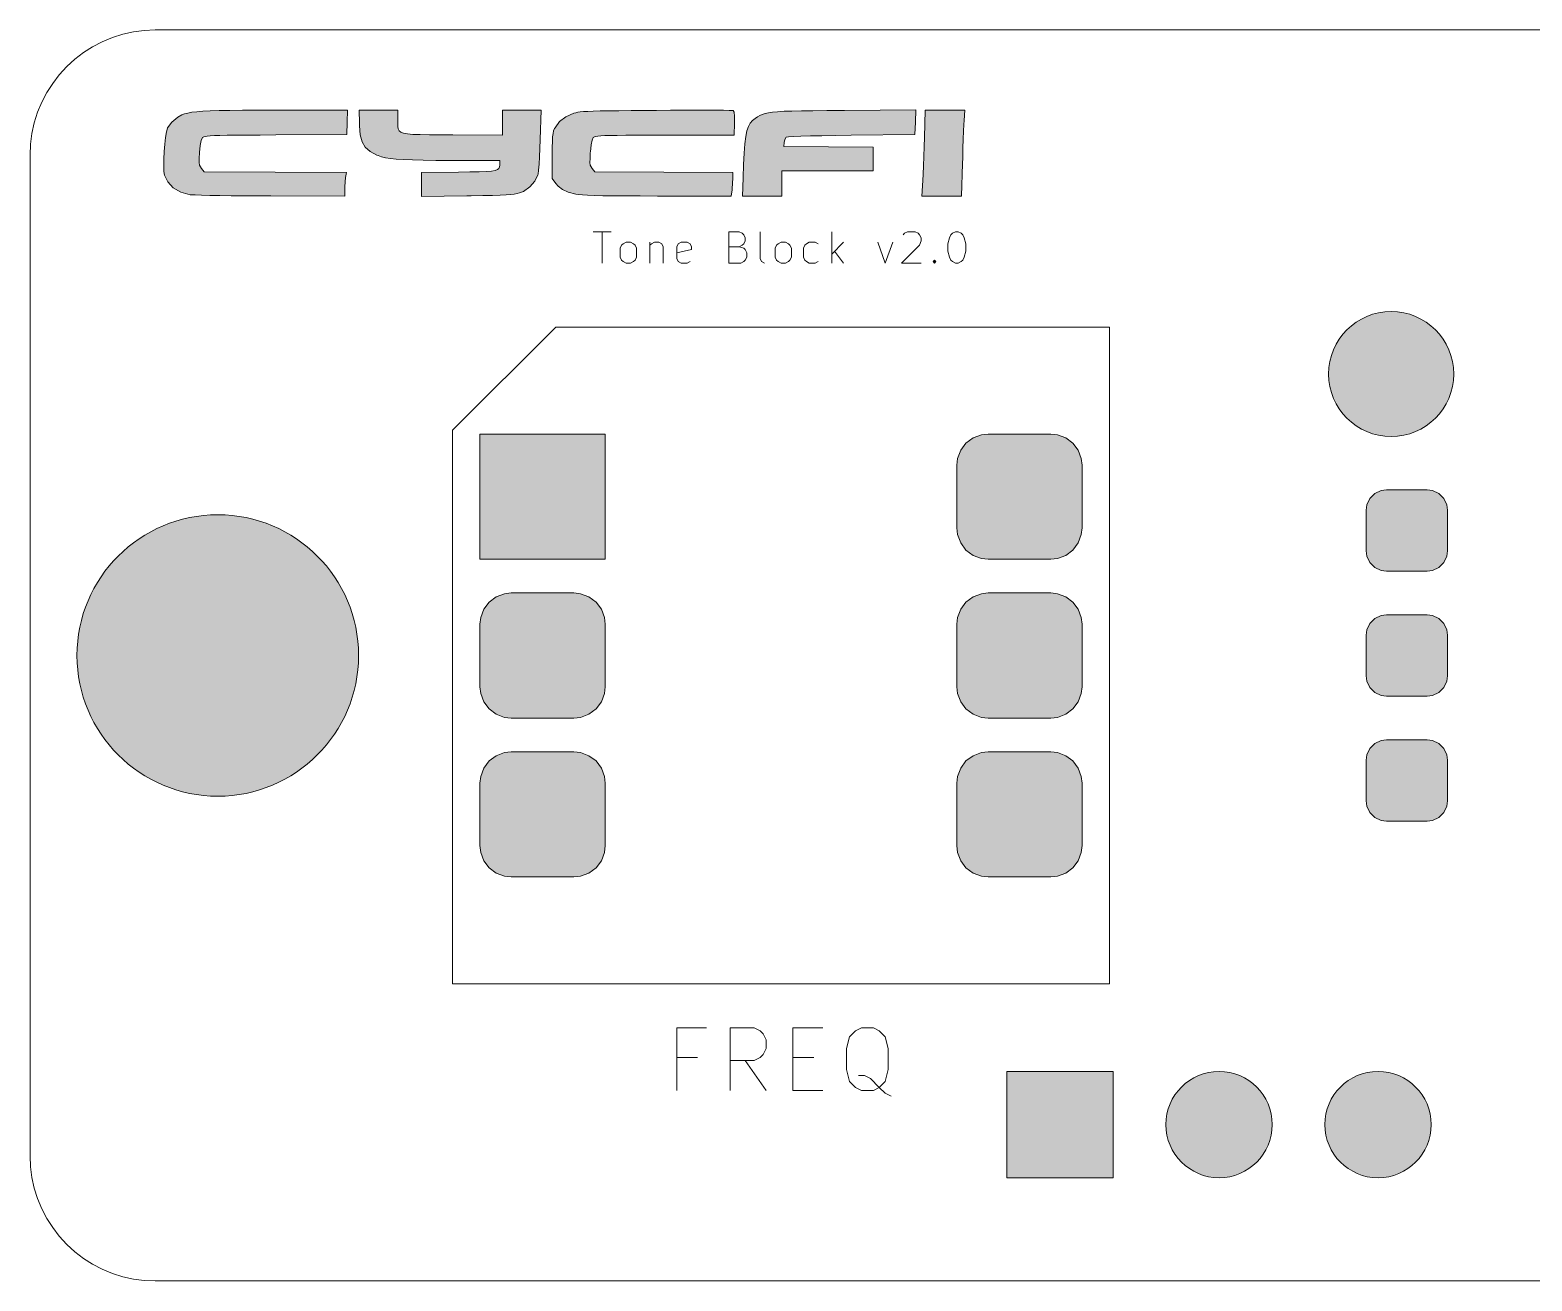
# Model space of a CAD drawing. Header units: millimetres. Extents: x 20 to 317, y -230 to -20.
# Drawn here: x 201 to 225, y -141.25 to -121.25 of the extents above; entities that cross this region are included whole.
import ezdxf

# ---------------------------------------------------------------- set-up
doc = ezdxf.new("R2010")
doc.units = ezdxf.units.MM
doc.header["$MEASUREMENT"] = 0
doc.layers.add('Layer 1', color=7, linetype='Continuous', lineweight=0)

# ---------------------------------------------------------------- blocks, each defined once
blk = doc.blocks.new('Block_1')
at = {"layer": 'Layer 1', "color": 18, "lineweight": 5, "true_color": 0x000000}
for p, q in [((203, -121.248), (247, -121.248)), ((201, -123.248), (201, -139.248)), ((247, -141.248), (203, -141.248))]:
    blk.add_line(p, q, dxfattribs=at)
for points in [[(203, -121.248), (202.826, -121.256), (202.653, -121.279), (202.482, -121.316), (202.316, -121.369), (202.155, -121.436), (202, -121.516), (201.853, -121.61), (201.714, -121.716), (201.586, -121.834), (201.468, -121.963), (201.362, -122.101), (201.268, -122.248), (201.187, -122.403), (201.121, -122.564), (201.068, -122.731), (201.03, -122.901), (201.007, -123.074), (201, -123.248)], [(201, -139.248), (201.007, -139.423), (201.03, -139.596), (201.068, -139.766), (201.121, -139.932), (201.187, -140.094), (201.268, -140.248), (201.362, -140.395), (201.468, -140.534), (201.586, -140.663), (201.714, -140.781), (201.853, -140.887), (202, -140.98), (202.155, -141.061), (202.316, -141.128), (202.482, -141.18), (202.653, -141.218), (202.826, -141.241), (203, -141.248)]]:
    blk.add_lwpolyline(points, dxfattribs=at)
blk = doc.blocks.new('Block_0')
at = {"layer": 'Layer 1'}
blk.add_blockref('Block_1', (0, 0), dxfattribs=at)
blk = doc.blocks.new('Block_3')
at = {"layer": 'Layer 1', "true_color": 0x000000, "transparency": 33554687}
h = blk.add_hatch(color=18, dxfattribs=at)
h.dxf.hatch_style = 2
edge = h.paths.add_edge_path()
edge.add_spline(control_points=[(221.75, -126.748), (221.75, -126.197), (222.198, -125.748), (222.75, -125.748), (223.302, -125.748), (223.75, -126.197), (223.75, -126.748), (223.75, -127.3), (223.302, -127.748), (222.75, -127.748), (222.198, -127.748), (221.75, -127.3), (221.75, -126.748)], knot_values=[0, 0, 0, 0, 1, 1, 1, 2, 2, 2, 3, 3, 3, 4, 4, 4, 4], degree=3, periodic=0)
h = blk.add_hatch(color=18, dxfattribs=at)
h.dxf.hatch_style = 2
h.paths.add_polyline_path([(208.19, -129.708), (208.19, -127.708), (210.19, -127.708), (210.19, -129.708)])
h = blk.add_hatch(color=18, dxfattribs=at)
h.dxf.hatch_style = 2
h.paths.add_polyline_path([(215.81, -128.208), (215.822, -128.101), (215.871, -127.968), (215.956, -127.855), (216.07, -127.77), (216.203, -127.72), (216.31, -127.708), (217.31, -127.708), (217.417, -127.72), (217.55, -127.77), (217.664, -127.855), (217.749, -127.968), (217.798, -128.101), (217.81, -128.208), (217.81, -129.208), (217.798, -129.316), (217.749, -129.449), (217.664, -129.562), (217.55, -129.647), (217.417, -129.697), (217.31, -129.708), (216.31, -129.708), (216.203, -129.697), (216.07, -129.647), (215.956, -129.562), (215.871, -129.449), (215.822, -129.316), (215.81, -129.208)])
h = blk.add_hatch(color=18, dxfattribs=at)
h.dxf.hatch_style = 2
h.paths.add_polyline_path([(222.35, -128.923), (222.361, -128.839), (222.409, -128.737), (222.489, -128.657), (222.591, -128.609), (222.675, -128.598), (223.325, -128.598), (223.409, -128.609), (223.511, -128.657), (223.591, -128.737), (223.639, -128.839), (223.65, -128.923), (223.65, -129.573), (223.639, -129.658), (223.591, -129.76), (223.511, -129.84), (223.409, -129.887), (223.325, -129.898), (222.675, -129.898), (222.591, -129.887), (222.489, -129.84), (222.409, -129.76), (222.361, -129.658), (222.35, -129.573)])
h = blk.add_hatch(color=18, dxfattribs=at)
h.dxf.hatch_style = 2
edge = h.paths.add_edge_path()
edge.add_spline(control_points=[(201.75, -131.248), (201.75, -130.007), (202.759, -128.998), (204, -128.998), (205.241, -128.998), (206.25, -130.007), (206.25, -131.248), (206.25, -132.49), (205.241, -133.498), (204, -133.498), (202.759, -133.498), (201.75, -132.49), (201.75, -131.248)], knot_values=[0, 0, 0, 0, 1, 1, 1, 2, 2, 2, 3, 3, 3, 4, 4, 4, 4], degree=3, periodic=0)
h = blk.add_hatch(color=18, dxfattribs=at)
h.dxf.hatch_style = 2
h.paths.add_polyline_path([(208.19, -130.748), (208.202, -130.641), (208.251, -130.508), (208.336, -130.395), (208.45, -130.31), (208.583, -130.26), (208.69, -130.248), (209.69, -130.248), (209.797, -130.26), (209.93, -130.31), (210.044, -130.395), (210.129, -130.508), (210.178, -130.641), (210.19, -130.748), (210.19, -131.748), (210.178, -131.856), (210.129, -131.989), (210.044, -132.102), (209.93, -132.187), (209.797, -132.237), (209.69, -132.248), (208.69, -132.248), (208.583, -132.237), (208.45, -132.187), (208.336, -132.102), (208.251, -131.989), (208.202, -131.856), (208.19, -131.748)])
h = blk.add_hatch(color=18, dxfattribs=at)
h.dxf.hatch_style = 2
h.paths.add_polyline_path([(215.81, -130.748), (215.822, -130.641), (215.871, -130.508), (215.956, -130.395), (216.07, -130.31), (216.203, -130.26), (216.31, -130.248), (217.31, -130.248), (217.417, -130.26), (217.55, -130.31), (217.664, -130.395), (217.749, -130.508), (217.798, -130.641), (217.81, -130.748), (217.81, -131.748), (217.798, -131.856), (217.749, -131.989), (217.664, -132.102), (217.55, -132.187), (217.417, -132.237), (217.31, -132.248), (216.31, -132.248), (216.203, -132.237), (216.07, -132.187), (215.956, -132.102), (215.871, -131.989), (215.822, -131.856), (215.81, -131.748)])
h = blk.add_hatch(color=18, dxfattribs=at)
h.dxf.hatch_style = 2
h.paths.add_polyline_path([(222.35, -130.923), (222.361, -130.839), (222.409, -130.737), (222.489, -130.657), (222.591, -130.609), (222.675, -130.598), (223.325, -130.598), (223.409, -130.609), (223.511, -130.657), (223.591, -130.737), (223.639, -130.839), (223.65, -130.923), (223.65, -131.573), (223.639, -131.658), (223.591, -131.76), (223.511, -131.84), (223.409, -131.887), (223.325, -131.898), (222.675, -131.898), (222.591, -131.887), (222.489, -131.84), (222.409, -131.76), (222.361, -131.658), (222.35, -131.573)])
h = blk.add_hatch(color=18, dxfattribs=at)
h.dxf.hatch_style = 2
h.paths.add_polyline_path([(222.35, -132.923), (222.361, -132.839), (222.409, -132.737), (222.489, -132.657), (222.591, -132.609), (222.675, -132.598), (223.325, -132.598), (223.409, -132.609), (223.511, -132.657), (223.591, -132.737), (223.639, -132.839), (223.65, -132.923), (223.65, -133.573), (223.639, -133.658), (223.591, -133.76), (223.511, -133.84), (223.409, -133.887), (223.325, -133.898), (222.675, -133.898), (222.591, -133.887), (222.489, -133.84), (222.409, -133.76), (222.361, -133.658), (222.35, -133.573)])
h = blk.add_hatch(color=18, dxfattribs=at)
h.dxf.hatch_style = 2
h.paths.add_polyline_path([(208.19, -133.288), (208.202, -133.181), (208.251, -133.048), (208.336, -132.935), (208.45, -132.85), (208.583, -132.8), (208.69, -132.788), (209.69, -132.788), (209.797, -132.8), (209.93, -132.85), (210.044, -132.935), (210.129, -133.048), (210.178, -133.181), (210.19, -133.288), (210.19, -134.288), (210.178, -134.396), (210.129, -134.529), (210.044, -134.642), (209.93, -134.727), (209.797, -134.777), (209.69, -134.788), (208.69, -134.788), (208.583, -134.777), (208.45, -134.727), (208.336, -134.642), (208.251, -134.529), (208.202, -134.396), (208.19, -134.288)])
h = blk.add_hatch(color=18, dxfattribs=at)
h.dxf.hatch_style = 2
h.paths.add_polyline_path([(215.81, -133.288), (215.822, -133.181), (215.871, -133.048), (215.956, -132.935), (216.07, -132.85), (216.203, -132.8), (216.31, -132.788), (217.31, -132.788), (217.417, -132.8), (217.55, -132.85), (217.664, -132.935), (217.749, -133.048), (217.798, -133.181), (217.81, -133.288), (217.81, -134.288), (217.798, -134.396), (217.749, -134.529), (217.664, -134.642), (217.55, -134.727), (217.417, -134.777), (217.31, -134.788), (216.31, -134.788), (216.203, -134.777), (216.07, -134.727), (215.956, -134.642), (215.871, -134.529), (215.822, -134.396), (215.81, -134.288)])
h = blk.add_hatch(color=18, dxfattribs=at)
h.dxf.hatch_style = 2
h.paths.add_polyline_path([(216.61, -137.898), (218.31, -137.898), (218.31, -139.598), (216.61, -139.598)])
h = blk.add_hatch(color=18, dxfattribs=at)
h.dxf.hatch_style = 2
edge = h.paths.add_edge_path()
edge.add_spline(control_points=[(219.15, -138.748), (219.15, -138.279), (219.531, -137.898), (220, -137.898), (220.469, -137.898), (220.85, -138.279), (220.85, -138.748), (220.85, -139.217), (220.469, -139.598), (220, -139.598), (219.531, -139.598), (219.15, -139.217), (219.15, -138.748)], knot_values=[0, 0, 0, 0, 1, 1, 1, 2, 2, 2, 3, 3, 3, 4, 4, 4, 4], degree=3, periodic=0)
h = blk.add_hatch(color=18, dxfattribs=at)
h.dxf.hatch_style = 2
edge = h.paths.add_edge_path()
edge.add_spline(control_points=[(221.69, -138.748), (221.69, -138.279), (222.071, -137.898), (222.54, -137.898), (223.009, -137.898), (223.39, -138.279), (223.39, -138.748), (223.39, -139.217), (223.009, -139.598), (222.54, -139.598), (222.071, -139.598), (221.69, -139.217), (221.69, -138.748)], knot_values=[0, 0, 0, 0, 1, 1, 1, 2, 2, 2, 3, 3, 3, 4, 4, 4, 4], degree=3, periodic=0)
at = {"layer": 'Layer 1'}
for points in [[(208.19, -129.708), (208.19, -127.708), (210.19, -127.708), (210.19, -129.708)], [(215.81, -128.208), (215.822, -128.101), (215.871, -127.968), (215.956, -127.855), (216.07, -127.77), (216.203, -127.72), (216.31, -127.708), (217.31, -127.708), (217.417, -127.72), (217.55, -127.77), (217.664, -127.855), (217.749, -127.968), (217.798, -128.101), (217.81, -128.208), (217.81, -129.208), (217.798, -129.316), (217.749, -129.449), (217.664, -129.562), (217.55, -129.647), (217.417, -129.697), (217.31, -129.708), (216.31, -129.708), (216.203, -129.697), (216.07, -129.647), (215.956, -129.562), (215.871, -129.449), (215.822, -129.316), (215.81, -129.208)], [(222.35, -128.923), (222.361, -128.839), (222.409, -128.737), (222.489, -128.657), (222.591, -128.609), (222.675, -128.598), (223.325, -128.598), (223.409, -128.609), (223.511, -128.657), (223.591, -128.737), (223.639, -128.839), (223.65, -128.923), (223.65, -129.573), (223.639, -129.658), (223.591, -129.76), (223.511, -129.84), (223.409, -129.887), (223.325, -129.898), (222.675, -129.898), (222.591, -129.887), (222.489, -129.84), (222.409, -129.76), (222.361, -129.658), (222.35, -129.573)], [(208.19, -130.748), (208.202, -130.641), (208.251, -130.508), (208.336, -130.395), (208.45, -130.31), (208.583, -130.26), (208.69, -130.248), (209.69, -130.248), (209.797, -130.26), (209.93, -130.31), (210.044, -130.395), (210.129, -130.508), (210.178, -130.641), (210.19, -130.748), (210.19, -131.748), (210.178, -131.856), (210.129, -131.989), (210.044, -132.102), (209.93, -132.187), (209.797, -132.237), (209.69, -132.248), (208.69, -132.248), (208.583, -132.237), (208.45, -132.187), (208.336, -132.102), (208.251, -131.989), (208.202, -131.856), (208.19, -131.748)], [(215.81, -130.748), (215.822, -130.641), (215.871, -130.508), (215.956, -130.395), (216.07, -130.31), (216.203, -130.26), (216.31, -130.248), (217.31, -130.248), (217.417, -130.26), (217.55, -130.31), (217.664, -130.395), (217.749, -130.508), (217.798, -130.641), (217.81, -130.748), (217.81, -131.748), (217.798, -131.856), (217.749, -131.989), (217.664, -132.102), (217.55, -132.187), (217.417, -132.237), (217.31, -132.248), (216.31, -132.248), (216.203, -132.237), (216.07, -132.187), (215.956, -132.102), (215.871, -131.989), (215.822, -131.856), (215.81, -131.748)], [(222.35, -130.923), (222.361, -130.839), (222.409, -130.737), (222.489, -130.657), (222.591, -130.609), (222.675, -130.598), (223.325, -130.598), (223.409, -130.609), (223.511, -130.657), (223.591, -130.737), (223.639, -130.839), (223.65, -130.923), (223.65, -131.573), (223.639, -131.658), (223.591, -131.76), (223.511, -131.84), (223.409, -131.887), (223.325, -131.898), (222.675, -131.898), (222.591, -131.887), (222.489, -131.84), (222.409, -131.76), (222.361, -131.658), (222.35, -131.573)], [(222.35, -132.923), (222.361, -132.839), (222.409, -132.737), (222.489, -132.657), (222.591, -132.609), (222.675, -132.598), (223.325, -132.598), (223.409, -132.609), (223.511, -132.657), (223.591, -132.737), (223.639, -132.839), (223.65, -132.923), (223.65, -133.573), (223.639, -133.658), (223.591, -133.76), (223.511, -133.84), (223.409, -133.887), (223.325, -133.898), (222.675, -133.898), (222.591, -133.887), (222.489, -133.84), (222.409, -133.76), (222.361, -133.658), (222.35, -133.573)], [(208.19, -133.288), (208.202, -133.181), (208.251, -133.048), (208.336, -132.935), (208.45, -132.85), (208.583, -132.8), (208.69, -132.788), (209.69, -132.788), (209.797, -132.8), (209.93, -132.85), (210.044, -132.935), (210.129, -133.048), (210.178, -133.181), (210.19, -133.288), (210.19, -134.288), (210.178, -134.396), (210.129, -134.529), (210.044, -134.642), (209.93, -134.727), (209.797, -134.777), (209.69, -134.788), (208.69, -134.788), (208.583, -134.777), (208.45, -134.727), (208.336, -134.642), (208.251, -134.529), (208.202, -134.396), (208.19, -134.288)], [(215.81, -133.288), (215.822, -133.181), (215.871, -133.048), (215.956, -132.935), (216.07, -132.85), (216.203, -132.8), (216.31, -132.788), (217.31, -132.788), (217.417, -132.8), (217.55, -132.85), (217.664, -132.935), (217.749, -133.048), (217.798, -133.181), (217.81, -133.288), (217.81, -134.288), (217.798, -134.396), (217.749, -134.529), (217.664, -134.642), (217.55, -134.727), (217.417, -134.777), (217.31, -134.788), (216.31, -134.788), (216.203, -134.777), (216.07, -134.727), (215.956, -134.642), (215.871, -134.529), (215.822, -134.396), (215.81, -134.288)], [(216.61, -137.898), (218.31, -137.898), (218.31, -139.598), (216.61, -139.598)]]:
    blk.add_lwpolyline(points, close=True, dxfattribs=at)
at = {"layer": 'Layer 1', "color": 18, "lineweight": 0, "true_color": 0x000000}
for points in [[(208.19, -129.708), (208.19, -127.708), (210.19, -127.708), (210.19, -129.708)], [(215.81, -128.208), (215.822, -128.101), (215.871, -127.968), (215.956, -127.855), (216.07, -127.77), (216.203, -127.72), (216.31, -127.708), (217.31, -127.708), (217.417, -127.72), (217.55, -127.77), (217.664, -127.855), (217.749, -127.968), (217.798, -128.101), (217.81, -128.208), (217.81, -129.208), (217.798, -129.316), (217.749, -129.449), (217.664, -129.562), (217.55, -129.647), (217.417, -129.697), (217.31, -129.708), (216.31, -129.708), (216.203, -129.697), (216.07, -129.647), (215.956, -129.562), (215.871, -129.449), (215.822, -129.316), (215.81, -129.208)], [(222.35, -128.923), (222.361, -128.839), (222.409, -128.737), (222.489, -128.657), (222.591, -128.609), (222.675, -128.598), (223.325, -128.598), (223.409, -128.609), (223.511, -128.657), (223.591, -128.737), (223.639, -128.839), (223.65, -128.923), (223.65, -129.573), (223.639, -129.658), (223.591, -129.76), (223.511, -129.84), (223.409, -129.887), (223.325, -129.898), (222.675, -129.898), (222.591, -129.887), (222.489, -129.84), (222.409, -129.76), (222.361, -129.658), (222.35, -129.573)], [(208.19, -130.748), (208.202, -130.641), (208.251, -130.508), (208.336, -130.395), (208.45, -130.31), (208.583, -130.26), (208.69, -130.248), (209.69, -130.248), (209.797, -130.26), (209.93, -130.31), (210.044, -130.395), (210.129, -130.508), (210.178, -130.641), (210.19, -130.748), (210.19, -131.748), (210.178, -131.856), (210.129, -131.989), (210.044, -132.102), (209.93, -132.187), (209.797, -132.237), (209.69, -132.248), (208.69, -132.248), (208.583, -132.237), (208.45, -132.187), (208.336, -132.102), (208.251, -131.989), (208.202, -131.856), (208.19, -131.748)], [(215.81, -130.748), (215.822, -130.641), (215.871, -130.508), (215.956, -130.395), (216.07, -130.31), (216.203, -130.26), (216.31, -130.248), (217.31, -130.248), (217.417, -130.26), (217.55, -130.31), (217.664, -130.395), (217.749, -130.508), (217.798, -130.641), (217.81, -130.748), (217.81, -131.748), (217.798, -131.856), (217.749, -131.989), (217.664, -132.102), (217.55, -132.187), (217.417, -132.237), (217.31, -132.248), (216.31, -132.248), (216.203, -132.237), (216.07, -132.187), (215.956, -132.102), (215.871, -131.989), (215.822, -131.856), (215.81, -131.748)], [(222.35, -130.923), (222.361, -130.839), (222.409, -130.737), (222.489, -130.657), (222.591, -130.609), (222.675, -130.598), (223.325, -130.598), (223.409, -130.609), (223.511, -130.657), (223.591, -130.737), (223.639, -130.839), (223.65, -130.923), (223.65, -131.573), (223.639, -131.658), (223.591, -131.76), (223.511, -131.84), (223.409, -131.887), (223.325, -131.898), (222.675, -131.898), (222.591, -131.887), (222.489, -131.84), (222.409, -131.76), (222.361, -131.658), (222.35, -131.573)], [(222.35, -132.923), (222.361, -132.839), (222.409, -132.737), (222.489, -132.657), (222.591, -132.609), (222.675, -132.598), (223.325, -132.598), (223.409, -132.609), (223.511, -132.657), (223.591, -132.737), (223.639, -132.839), (223.65, -132.923), (223.65, -133.573), (223.639, -133.658), (223.591, -133.76), (223.511, -133.84), (223.409, -133.887), (223.325, -133.898), (222.675, -133.898), (222.591, -133.887), (222.489, -133.84), (222.409, -133.76), (222.361, -133.658), (222.35, -133.573)], [(208.19, -133.288), (208.202, -133.181), (208.251, -133.048), (208.336, -132.935), (208.45, -132.85), (208.583, -132.8), (208.69, -132.788), (209.69, -132.788), (209.797, -132.8), (209.93, -132.85), (210.044, -132.935), (210.129, -133.048), (210.178, -133.181), (210.19, -133.288), (210.19, -134.288), (210.178, -134.396), (210.129, -134.529), (210.044, -134.642), (209.93, -134.727), (209.797, -134.777), (209.69, -134.788), (208.69, -134.788), (208.583, -134.777), (208.45, -134.727), (208.336, -134.642), (208.251, -134.529), (208.202, -134.396), (208.19, -134.288)], [(215.81, -133.288), (215.822, -133.181), (215.871, -133.048), (215.956, -132.935), (216.07, -132.85), (216.203, -132.8), (216.31, -132.788), (217.31, -132.788), (217.417, -132.8), (217.55, -132.85), (217.664, -132.935), (217.749, -133.048), (217.798, -133.181), (217.81, -133.288), (217.81, -134.288), (217.798, -134.396), (217.749, -134.529), (217.664, -134.642), (217.55, -134.727), (217.417, -134.777), (217.31, -134.788), (216.31, -134.788), (216.203, -134.777), (216.07, -134.727), (215.956, -134.642), (215.871, -134.529), (215.822, -134.396), (215.81, -134.288)], [(216.61, -137.898), (218.31, -137.898), (218.31, -139.598), (216.61, -139.598)]]:
    blk.add_lwpolyline(points, close=True, dxfattribs=at)
at = {"layer": 'Layer 1'}
for points in [[(221.75, -126.748), (221.75, -126.197), (222.198, -125.748), (222.75, -125.748), (223.302, -125.748), (223.75, -126.197), (223.75, -126.748), (223.75, -127.3), (223.302, -127.748), (222.75, -127.748), (222.198, -127.748), (221.75, -127.3), (221.75, -126.748)], [(201.75, -131.248), (201.75, -130.007), (202.759, -128.998), (204, -128.998), (205.241, -128.998), (206.25, -130.007), (206.25, -131.248), (206.25, -132.49), (205.241, -133.498), (204, -133.498), (202.759, -133.498), (201.75, -132.49), (201.75, -131.248)], [(219.15, -138.748), (219.15, -138.279), (219.531, -137.898), (220, -137.898), (220.469, -137.898), (220.85, -138.279), (220.85, -138.748), (220.85, -139.217), (220.469, -139.598), (220, -139.598), (219.531, -139.598), (219.15, -139.217), (219.15, -138.748)], [(221.69, -138.748), (221.69, -138.279), (222.071, -137.898), (222.54, -137.898), (223.009, -137.898), (223.39, -138.279), (223.39, -138.748), (223.39, -139.217), (223.009, -139.598), (222.54, -139.598), (222.071, -139.598), (221.69, -139.217), (221.69, -138.748)]]:
    blk.add_open_spline(points, degree=3, knots=[0, 0, 0, 0, 1, 1, 1, 2, 2, 2, 3, 3, 3, 4, 4, 4, 4], dxfattribs=at)
at = {"layer": 'Layer 1', "color": 18, "lineweight": 0, "true_color": 0x000000}
for points in [[(221.75, -126.748), (221.75, -126.197), (222.198, -125.748), (222.75, -125.748), (223.302, -125.748), (223.75, -126.197), (223.75, -126.748), (223.75, -127.3), (223.302, -127.748), (222.75, -127.748), (222.198, -127.748), (221.75, -127.3), (221.75, -126.748)], [(201.75, -131.248), (201.75, -130.007), (202.759, -128.998), (204, -128.998), (205.241, -128.998), (206.25, -130.007), (206.25, -131.248), (206.25, -132.49), (205.241, -133.498), (204, -133.498), (202.759, -133.498), (201.75, -132.49), (201.75, -131.248)], [(219.15, -138.748), (219.15, -138.279), (219.531, -137.898), (220, -137.898), (220.469, -137.898), (220.85, -138.279), (220.85, -138.748), (220.85, -139.217), (220.469, -139.598), (220, -139.598), (219.531, -139.598), (219.15, -139.217), (219.15, -138.748)], [(221.69, -138.748), (221.69, -138.279), (222.071, -137.898), (222.54, -137.898), (223.009, -137.898), (223.39, -138.279), (223.39, -138.748), (223.39, -139.217), (223.009, -139.598), (222.54, -139.598), (222.071, -139.598), (221.69, -139.217), (221.69, -138.748)]]:
    blk.add_open_spline(points, degree=3, knots=[0, 0, 0, 0, 1, 1, 1, 2, 2, 2, 3, 3, 3, 4, 4, 4, 4], dxfattribs=at)
blk = doc.blocks.new('Block_2')
at = {"layer": 'Layer 1'}
blk.add_blockref('Block_3', (0, 0), dxfattribs=at)
blk = doc.blocks.new('Block_5')
at = {"layer": 'Layer 1', "true_color": 0x000000, "transparency": 33554687}
h = blk.add_hatch(color=18, dxfattribs=at)
h.dxf.hatch_style = 2
h.paths.add_polyline_path([(206.066, -122.724), (206.06, -122.92), (204.926, -122.926), (204.677, -122.927), (204.466, -122.928), (204.292, -122.93), (204.149, -122.932), (204.035, -122.934), (203.947, -122.936), (203.88, -122.94), (203.832, -122.944), (203.799, -122.949), (203.777, -122.955), (203.764, -122.963), (203.758, -122.968), (203.737, -123.013), (203.721, -123.096), (203.71, -123.206), (203.704, -123.302), (203.703, -123.365), (203.709, -123.407), (203.722, -123.438), (203.738, -123.46), (203.781, -123.513), (204.918, -123.52), (206.055, -123.527), (206.042, -123.605), (206.034, -123.674), (206.03, -123.758), (206.029, -123.793), (206.029, -123.904), (204.848, -123.902), (204.625, -123.901), (204.412, -123.9), (204.212, -123.898), (204.031, -123.896), (203.873, -123.893), (203.741, -123.89), (203.641, -123.886), (203.576, -123.883), (203.557, -123.881), (203.409, -123.84), (203.289, -123.771), (203.201, -123.678), (203.148, -123.567), (203.139, -123.509), (203.136, -123.42), (203.138, -123.311), (203.143, -123.193), (203.153, -123.074), (203.165, -122.965), (203.18, -122.876), (203.196, -122.818), (203.199, -122.812), (203.267, -122.72), (203.359, -122.642), (203.425, -122.606), (203.47, -122.59), (203.522, -122.576), (203.586, -122.564), (203.665, -122.554), (203.761, -122.547), (203.879, -122.541), (204.022, -122.536), (204.194, -122.533), (204.397, -122.53), (204.635, -122.529), (204.912, -122.529), (204.951, -122.529), (206.073, -122.529)])
h = blk.add_hatch(color=18, dxfattribs=at)
h.dxf.hatch_style = 2
h.paths.add_polyline_path([(206.875, -122.684), (206.875, -122.742), (206.875, -122.789), (206.881, -122.828), (206.896, -122.858), (206.923, -122.881), (206.967, -122.897), (207.031, -122.909), (207.119, -122.917), (207.234, -122.921), (207.381, -122.924), (207.563, -122.925), (207.756, -122.926), (208.547, -122.932), (208.547, -122.529), (209.168, -122.529), (209.153, -123), (209.147, -123.143), (209.141, -123.277), (209.133, -123.395), (209.125, -123.489), (209.117, -123.551), (209.115, -123.564), (209.068, -123.667), (208.988, -123.758), (208.883, -123.828), (208.819, -123.854), (208.782, -123.864), (208.738, -123.873), (208.682, -123.88), (208.608, -123.885), (208.513, -123.89), (208.391, -123.893), (208.238, -123.896), (208.049, -123.899), (207.981, -123.899), (207.256, -123.908), (207.256, -123.527), (207.846, -123.52), (208.03, -123.518), (208.176, -123.515), (208.289, -123.51), (208.372, -123.504), (208.431, -123.494), (208.47, -123.48), (208.492, -123.462), (208.502, -123.438), (208.505, -123.408), (208.505, -123.394), (208.505, -123.333), (207.727, -123.332), (207.484, -123.332), (207.28, -123.33), (207.109, -123.326), (206.968, -123.321), (206.852, -123.314), (206.758, -123.304), (206.682, -123.291), (206.618, -123.276), (206.563, -123.257), (206.541, -123.248), (206.434, -123.19), (206.357, -123.121), (206.305, -123.035), (206.275, -122.923), (206.263, -122.78), (206.262, -122.735), (206.261, -122.529), (206.875, -122.529)])
h = blk.add_hatch(color=18, dxfattribs=at)
h.dxf.hatch_style = 2
h.paths.add_polyline_path([(211.958, -122.531), (212.08, -122.532), (212.169, -122.533), (212.223, -122.534), (212.238, -122.535), (212.251, -122.56), (212.256, -122.623), (212.256, -122.727), (212.255, -122.738), (212.249, -122.931), (211.142, -122.931), (210.897, -122.931), (210.69, -122.931), (210.519, -122.932), (210.38, -122.933), (210.269, -122.934), (210.184, -122.937), (210.119, -122.94), (210.073, -122.944), (210.041, -122.949), (210.021, -122.955), (210.008, -122.963), (210.001, -122.969), (209.981, -123.01), (209.965, -123.084), (209.954, -123.196), (209.953, -123.207), (209.948, -123.302), (209.947, -123.366), (209.953, -123.408), (209.966, -123.438), (209.982, -123.46), (210.025, -123.513), (212.23, -123.527), (212.23, -123.617), (212.227, -123.699), (212.219, -123.787), (212.217, -123.806), (212.204, -123.904), (211.026, -123.903), (210.752, -123.902), (210.517, -123.901), (210.318, -123.899), (210.152, -123.897), (210.017, -123.894), (209.91, -123.89), (209.827, -123.886), (209.766, -123.88), (209.723, -123.874), (209.719, -123.873), (209.599, -123.84), (209.509, -123.8), (209.44, -123.745), (209.4, -123.7), (209.341, -123.622), (209.343, -123.26), (209.343, -123.126), (209.346, -123.026), (209.35, -122.954), (209.357, -122.901), (209.367, -122.861), (209.383, -122.825), (209.39, -122.81), (209.461, -122.711), (209.562, -122.634), (209.69, -122.579), (209.719, -122.571), (209.751, -122.564), (209.792, -122.558), (209.845, -122.553), (209.913, -122.549), (209.999, -122.546), (210.108, -122.543), (210.242, -122.541), (210.406, -122.538), (210.603, -122.537), (210.837, -122.535), (211.01, -122.534), (211.233, -122.532), (211.442, -122.532), (211.636, -122.531), (211.809, -122.531)])
h = blk.add_hatch(color=18, dxfattribs=at)
h.dxf.hatch_style = 2
h.paths.add_polyline_path([(215.147, -122.723), (215.141, -122.92), (214.121, -122.931), (213.873, -122.934), (213.655, -122.938), (213.47, -122.941), (213.317, -122.946), (213.201, -122.95), (213.122, -122.956), (213.083, -122.961), (213.08, -122.963), (213.063, -122.998), (213.052, -123.047), (213.045, -123.111), (214.474, -123.122), (214.474, -123.502), (213.014, -123.502), (213.014, -123.904), (212.384, -123.904), (212.393, -123.613), (212.401, -123.396), (212.411, -123.216), (212.423, -123.07), (212.437, -122.953), (212.456, -122.862), (212.48, -122.791), (212.509, -122.737), (212.546, -122.694), (212.588, -122.661), (212.626, -122.636), (212.663, -122.615), (212.701, -122.597), (212.745, -122.583), (212.798, -122.571), (212.863, -122.561), (212.945, -122.554), (213.048, -122.548), (213.173, -122.544), (213.327, -122.54), (213.511, -122.538), (213.73, -122.536), (213.987, -122.534), (214.015, -122.534), (215.153, -122.526)])
h = blk.add_hatch(color=18, dxfattribs=at)
h.dxf.hatch_style = 2
h.paths.add_polyline_path([(215.927, -122.693), (215.923, -122.761), (215.918, -122.863), (215.913, -122.991), (215.908, -123.137), (215.903, -123.291), (215.9, -123.381), (215.886, -123.904), (215.252, -123.904), (215.265, -123.656), (215.27, -123.554), (215.275, -123.421), (215.281, -123.27), (215.287, -123.113), (215.291, -122.968), (215.305, -122.529), (215.94, -122.529)])
at = {"layer": 'Layer 1', "color": 18, "lineweight": 13, "true_color": 0x000000}
for p, q in [((210, -124.474), (210.286, -124.474)), ((210.143, -124.975), (210.143, -124.474)), ((213.81, -124.975), (213.81, -124.474)), ((210.905, -124.641), (210.905, -124.975)), ((214, -124.641), (213.81, -124.832)), ((213.857, -124.784), (214, -124.975))]:
    blk.add_line(p, q, dxfattribs=at)
at = {"layer": 'Layer 1', "color": 18, "lineweight": 15, "true_color": 0x000000}
for p, q in [((207.75, -127.648), (209.4, -125.998)), ((209.4, -125.998), (218.25, -125.998)), ((218.25, -125.998), (218.25, -136.498)), ((207.75, -136.498), (207.75, -127.648)), ((218.25, -136.498), (207.75, -136.498)), ((211.667, -137.677), (211.333, -137.677)), ((212.762, -138.201), (212.429, -137.725)), ((213.19, -137.677), (213.524, -137.677))]:
    blk.add_line(p, q, dxfattribs=at)
at = {"layer": 'Layer 1'}
for points in [[(206.066, -122.724), (206.06, -122.92), (204.926, -122.926), (204.677, -122.927), (204.466, -122.928), (204.292, -122.93), (204.149, -122.932), (204.035, -122.934), (203.947, -122.936), (203.88, -122.94), (203.832, -122.944), (203.799, -122.949), (203.777, -122.955), (203.764, -122.963), (203.758, -122.968), (203.737, -123.013), (203.721, -123.096), (203.71, -123.206), (203.704, -123.302), (203.703, -123.365), (203.709, -123.407), (203.722, -123.438), (203.738, -123.46), (203.781, -123.513), (204.918, -123.52), (206.055, -123.527), (206.042, -123.605), (206.034, -123.674), (206.03, -123.758), (206.029, -123.793), (206.029, -123.904), (204.848, -123.902), (204.625, -123.901), (204.412, -123.9), (204.212, -123.898), (204.031, -123.896), (203.873, -123.893), (203.741, -123.89), (203.641, -123.886), (203.576, -123.883), (203.557, -123.881), (203.409, -123.84), (203.289, -123.771), (203.201, -123.678), (203.148, -123.567), (203.139, -123.509), (203.136, -123.42), (203.138, -123.311), (203.143, -123.193), (203.153, -123.074), (203.165, -122.965), (203.18, -122.876), (203.196, -122.818), (203.199, -122.812), (203.267, -122.72), (203.359, -122.642), (203.425, -122.606), (203.47, -122.59), (203.522, -122.576), (203.586, -122.564), (203.665, -122.554), (203.761, -122.547), (203.879, -122.541), (204.022, -122.536), (204.194, -122.533), (204.397, -122.53), (204.635, -122.529), (204.912, -122.529), (204.951, -122.529), (206.073, -122.529)], [(206.875, -122.684), (206.875, -122.742), (206.875, -122.789), (206.881, -122.828), (206.896, -122.858), (206.923, -122.881), (206.967, -122.897), (207.031, -122.909), (207.119, -122.917), (207.234, -122.921), (207.381, -122.924), (207.563, -122.925), (207.756, -122.926), (208.547, -122.932), (208.547, -122.529), (209.168, -122.529), (209.153, -123), (209.147, -123.143), (209.141, -123.277), (209.133, -123.395), (209.125, -123.489), (209.117, -123.551), (209.115, -123.564), (209.068, -123.667), (208.988, -123.758), (208.883, -123.828), (208.819, -123.854), (208.782, -123.864), (208.738, -123.873), (208.682, -123.88), (208.608, -123.885), (208.513, -123.89), (208.391, -123.893), (208.238, -123.896), (208.049, -123.899), (207.981, -123.899), (207.256, -123.908), (207.256, -123.527), (207.846, -123.52), (208.03, -123.518), (208.176, -123.515), (208.289, -123.51), (208.372, -123.504), (208.431, -123.494), (208.47, -123.48), (208.492, -123.462), (208.502, -123.438), (208.505, -123.408), (208.505, -123.394), (208.505, -123.333), (207.727, -123.332), (207.484, -123.332), (207.28, -123.33), (207.109, -123.326), (206.968, -123.321), (206.852, -123.314), (206.758, -123.304), (206.682, -123.291), (206.618, -123.276), (206.563, -123.257), (206.541, -123.248), (206.434, -123.19), (206.357, -123.121), (206.305, -123.035), (206.275, -122.923), (206.263, -122.78), (206.262, -122.735), (206.261, -122.529), (206.875, -122.529)], [(211.958, -122.531), (212.08, -122.532), (212.169, -122.533), (212.223, -122.534), (212.238, -122.535), (212.251, -122.56), (212.256, -122.623), (212.256, -122.727), (212.255, -122.738), (212.249, -122.931), (211.142, -122.931), (210.897, -122.931), (210.69, -122.931), (210.519, -122.932), (210.38, -122.933), (210.269, -122.934), (210.184, -122.937), (210.119, -122.94), (210.073, -122.944), (210.041, -122.949), (210.021, -122.955), (210.008, -122.963), (210.001, -122.969), (209.981, -123.01), (209.965, -123.084), (209.954, -123.196), (209.953, -123.207), (209.948, -123.302), (209.947, -123.366), (209.953, -123.408), (209.966, -123.438), (209.982, -123.46), (210.025, -123.513), (212.23, -123.527), (212.23, -123.617), (212.227, -123.699), (212.219, -123.787), (212.217, -123.806), (212.204, -123.904), (211.026, -123.903), (210.752, -123.902), (210.517, -123.901), (210.318, -123.899), (210.152, -123.897), (210.017, -123.894), (209.91, -123.89), (209.827, -123.886), (209.766, -123.88), (209.723, -123.874), (209.719, -123.873), (209.599, -123.84), (209.509, -123.8), (209.44, -123.745), (209.4, -123.7), (209.341, -123.622), (209.343, -123.26), (209.343, -123.126), (209.346, -123.026), (209.35, -122.954), (209.357, -122.901), (209.367, -122.861), (209.383, -122.825), (209.39, -122.81), (209.461, -122.711), (209.562, -122.634), (209.69, -122.579), (209.719, -122.571), (209.751, -122.564), (209.792, -122.558), (209.845, -122.553), (209.913, -122.549), (209.999, -122.546), (210.108, -122.543), (210.242, -122.541), (210.406, -122.538), (210.603, -122.537), (210.837, -122.535), (211.01, -122.534), (211.233, -122.532), (211.442, -122.532), (211.636, -122.531), (211.809, -122.531)], [(215.147, -122.723), (215.141, -122.92), (214.121, -122.931), (213.873, -122.934), (213.655, -122.938), (213.47, -122.941), (213.317, -122.946), (213.201, -122.95), (213.122, -122.956), (213.083, -122.961), (213.08, -122.963), (213.063, -122.998), (213.052, -123.047), (213.045, -123.111), (214.474, -123.122), (214.474, -123.502), (213.014, -123.502), (213.014, -123.904), (212.384, -123.904), (212.393, -123.613), (212.401, -123.396), (212.411, -123.216), (212.423, -123.07), (212.437, -122.953), (212.456, -122.862), (212.48, -122.791), (212.509, -122.737), (212.546, -122.694), (212.588, -122.661), (212.626, -122.636), (212.663, -122.615), (212.701, -122.597), (212.745, -122.583), (212.798, -122.571), (212.863, -122.561), (212.945, -122.554), (213.048, -122.548), (213.173, -122.544), (213.327, -122.54), (213.511, -122.538), (213.73, -122.536), (213.987, -122.534), (214.015, -122.534), (215.153, -122.526)], [(215.927, -122.693), (215.923, -122.761), (215.918, -122.863), (215.913, -122.991), (215.908, -123.137), (215.903, -123.291), (215.9, -123.381), (215.886, -123.904), (215.252, -123.904), (215.265, -123.656), (215.27, -123.554), (215.275, -123.421), (215.281, -123.27), (215.287, -123.113), (215.291, -122.968), (215.305, -122.529), (215.94, -122.529)]]:
    blk.add_lwpolyline(points, close=True, dxfattribs=at)
at = {"layer": 'Layer 1', "color": 18, "lineweight": 0, "true_color": 0x000000}
for points in [[(206.066, -122.724), (206.06, -122.92), (204.926, -122.926), (204.677, -122.927), (204.466, -122.928), (204.292, -122.93), (204.149, -122.932), (204.035, -122.934), (203.947, -122.936), (203.88, -122.94), (203.832, -122.944), (203.799, -122.949), (203.777, -122.955), (203.764, -122.963), (203.758, -122.968), (203.737, -123.013), (203.721, -123.096), (203.71, -123.206), (203.704, -123.302), (203.703, -123.365), (203.709, -123.407), (203.722, -123.438), (203.738, -123.46), (203.781, -123.513), (204.918, -123.52), (206.055, -123.527), (206.042, -123.605), (206.034, -123.674), (206.03, -123.758), (206.029, -123.793), (206.029, -123.904), (204.848, -123.902), (204.625, -123.901), (204.412, -123.9), (204.212, -123.898), (204.031, -123.896), (203.873, -123.893), (203.741, -123.89), (203.641, -123.886), (203.576, -123.883), (203.557, -123.881), (203.409, -123.84), (203.289, -123.771), (203.201, -123.678), (203.148, -123.567), (203.139, -123.509), (203.136, -123.42), (203.138, -123.311), (203.143, -123.193), (203.153, -123.074), (203.165, -122.965), (203.18, -122.876), (203.196, -122.818), (203.199, -122.812), (203.267, -122.72), (203.359, -122.642), (203.425, -122.606), (203.47, -122.59), (203.522, -122.576), (203.586, -122.564), (203.665, -122.554), (203.761, -122.547), (203.879, -122.541), (204.022, -122.536), (204.194, -122.533), (204.397, -122.53), (204.635, -122.529), (204.912, -122.529), (204.951, -122.529), (206.073, -122.529)], [(206.875, -122.684), (206.875, -122.742), (206.875, -122.789), (206.881, -122.828), (206.896, -122.858), (206.923, -122.881), (206.967, -122.897), (207.031, -122.909), (207.119, -122.917), (207.234, -122.921), (207.381, -122.924), (207.563, -122.925), (207.756, -122.926), (208.547, -122.932), (208.547, -122.529), (209.168, -122.529), (209.153, -123), (209.147, -123.143), (209.141, -123.277), (209.133, -123.395), (209.125, -123.489), (209.117, -123.551), (209.115, -123.564), (209.068, -123.667), (208.988, -123.758), (208.883, -123.828), (208.819, -123.854), (208.782, -123.864), (208.738, -123.873), (208.682, -123.88), (208.608, -123.885), (208.513, -123.89), (208.391, -123.893), (208.238, -123.896), (208.049, -123.899), (207.981, -123.899), (207.256, -123.908), (207.256, -123.527), (207.846, -123.52), (208.03, -123.518), (208.176, -123.515), (208.289, -123.51), (208.372, -123.504), (208.431, -123.494), (208.47, -123.48), (208.492, -123.462), (208.502, -123.438), (208.505, -123.408), (208.505, -123.394), (208.505, -123.333), (207.727, -123.332), (207.484, -123.332), (207.28, -123.33), (207.109, -123.326), (206.968, -123.321), (206.852, -123.314), (206.758, -123.304), (206.682, -123.291), (206.618, -123.276), (206.563, -123.257), (206.541, -123.248), (206.434, -123.19), (206.357, -123.121), (206.305, -123.035), (206.275, -122.923), (206.263, -122.78), (206.262, -122.735), (206.261, -122.529), (206.875, -122.529)], [(211.958, -122.531), (212.08, -122.532), (212.169, -122.533), (212.223, -122.534), (212.238, -122.535), (212.251, -122.56), (212.256, -122.623), (212.256, -122.727), (212.255, -122.738), (212.249, -122.931), (211.142, -122.931), (210.897, -122.931), (210.69, -122.931), (210.519, -122.932), (210.38, -122.933), (210.269, -122.934), (210.184, -122.937), (210.119, -122.94), (210.073, -122.944), (210.041, -122.949), (210.021, -122.955), (210.008, -122.963), (210.001, -122.969), (209.981, -123.01), (209.965, -123.084), (209.954, -123.196), (209.953, -123.207), (209.948, -123.302), (209.947, -123.366), (209.953, -123.408), (209.966, -123.438), (209.982, -123.46), (210.025, -123.513), (212.23, -123.527), (212.23, -123.617), (212.227, -123.699), (212.219, -123.787), (212.217, -123.806), (212.204, -123.904), (211.026, -123.903), (210.752, -123.902), (210.517, -123.901), (210.318, -123.899), (210.152, -123.897), (210.017, -123.894), (209.91, -123.89), (209.827, -123.886), (209.766, -123.88), (209.723, -123.874), (209.719, -123.873), (209.599, -123.84), (209.509, -123.8), (209.44, -123.745), (209.4, -123.7), (209.341, -123.622), (209.343, -123.26), (209.343, -123.126), (209.346, -123.026), (209.35, -122.954), (209.357, -122.901), (209.367, -122.861), (209.383, -122.825), (209.39, -122.81), (209.461, -122.711), (209.562, -122.634), (209.69, -122.579), (209.719, -122.571), (209.751, -122.564), (209.792, -122.558), (209.845, -122.553), (209.913, -122.549), (209.999, -122.546), (210.108, -122.543), (210.242, -122.541), (210.406, -122.538), (210.603, -122.537), (210.837, -122.535), (211.01, -122.534), (211.233, -122.532), (211.442, -122.532), (211.636, -122.531), (211.809, -122.531)], [(215.147, -122.723), (215.141, -122.92), (214.121, -122.931), (213.873, -122.934), (213.655, -122.938), (213.47, -122.941), (213.317, -122.946), (213.201, -122.95), (213.122, -122.956), (213.083, -122.961), (213.08, -122.963), (213.063, -122.998), (213.052, -123.047), (213.045, -123.111), (214.474, -123.122), (214.474, -123.502), (213.014, -123.502), (213.014, -123.904), (212.384, -123.904), (212.393, -123.613), (212.401, -123.396), (212.411, -123.216), (212.423, -123.07), (212.437, -122.953), (212.456, -122.862), (212.48, -122.791), (212.509, -122.737), (212.546, -122.694), (212.588, -122.661), (212.626, -122.636), (212.663, -122.615), (212.701, -122.597), (212.745, -122.583), (212.798, -122.571), (212.863, -122.561), (212.945, -122.554), (213.048, -122.548), (213.173, -122.544), (213.327, -122.54), (213.511, -122.538), (213.73, -122.536), (213.987, -122.534), (214.015, -122.534), (215.153, -122.526)], [(215.927, -122.693), (215.923, -122.761), (215.918, -122.863), (215.913, -122.991), (215.908, -123.137), (215.903, -123.291), (215.9, -123.381), (215.886, -123.904), (215.252, -123.904), (215.265, -123.656), (215.27, -123.554), (215.275, -123.421), (215.281, -123.27), (215.287, -123.113), (215.291, -122.968), (215.305, -122.529), (215.94, -122.529)]]:
    blk.add_lwpolyline(points, close=True, dxfattribs=at)
at = {"layer": 'Layer 1', "color": 18, "lineweight": 13, "true_color": 0x000000}
for points in [[(212.333, -124.713), (212.405, -124.736), (212.429, -124.76), (212.453, -124.808), (212.453, -124.879), (212.429, -124.927), (212.405, -124.951), (212.357, -124.975), (212.167, -124.975), (212.167, -124.474), (212.333, -124.474), (212.381, -124.498), (212.405, -124.522), (212.429, -124.57), (212.429, -124.617), (212.405, -124.665), (212.381, -124.689), (212.333, -124.713), (212.167, -124.713)], [(212.738, -124.975), (212.69, -124.951), (212.667, -124.903), (212.667, -124.474)], [(214.952, -124.522), (214.976, -124.498), (215.024, -124.474), (215.143, -124.474), (215.19, -124.498), (215.214, -124.522), (215.238, -124.57), (215.238, -124.617), (215.214, -124.689), (214.928, -124.975), (215.238, -124.975)], [(215.786, -124.474), (215.833, -124.474), (215.881, -124.498), (215.905, -124.522), (215.929, -124.57), (215.952, -124.665), (215.952, -124.784), (215.929, -124.879), (215.905, -124.927), (215.881, -124.951), (215.833, -124.975), (215.786, -124.975), (215.738, -124.951), (215.714, -124.927), (215.69, -124.879), (215.667, -124.784), (215.667, -124.665), (215.69, -124.57), (215.714, -124.522), (215.738, -124.498), (215.786, -124.474)], [(210.524, -124.975), (210.476, -124.951), (210.453, -124.927), (210.429, -124.879), (210.429, -124.736), (210.453, -124.689), (210.476, -124.665), (210.524, -124.641), (210.595, -124.641), (210.643, -124.665), (210.667, -124.689), (210.69, -124.736), (210.69, -124.879), (210.667, -124.927), (210.643, -124.951), (210.595, -124.975), (210.524, -124.975)], [(210.905, -124.689), (210.929, -124.665), (210.976, -124.641), (211.048, -124.641), (211.095, -124.665), (211.119, -124.713), (211.119, -124.975)], [(211.547, -124.951), (211.5, -124.975), (211.405, -124.975), (211.357, -124.951), (211.333, -124.903), (211.333, -124.713), (211.357, -124.665), (211.405, -124.641), (211.5, -124.641), (211.547, -124.665), (211.571, -124.713), (211.571, -124.76), (211.333, -124.808)], [(213, -124.975), (212.952, -124.951), (212.928, -124.927), (212.905, -124.879), (212.905, -124.736), (212.928, -124.689), (212.952, -124.665), (213, -124.641), (213.071, -124.641), (213.119, -124.665), (213.143, -124.689), (213.167, -124.736), (213.167, -124.879), (213.143, -124.927), (213.119, -124.951), (213.071, -124.975), (213, -124.975)], [(213.595, -124.951), (213.548, -124.975), (213.452, -124.975), (213.405, -124.951), (213.381, -124.927), (213.357, -124.879), (213.357, -124.736), (213.381, -124.689), (213.405, -124.665), (213.452, -124.641), (213.548, -124.641), (213.595, -124.665)], [(214.548, -124.641), (214.667, -124.975), (214.786, -124.641)], [(215.452, -124.927), (215.476, -124.951), (215.452, -124.975), (215.429, -124.951), (215.452, -124.927), (215.452, -124.975)]]:
    blk.add_lwpolyline(points, dxfattribs=at)
at = {"layer": 'Layer 1', "color": 18, "lineweight": 15, "true_color": 0x000000}
for points in [[(211.333, -138.201), (211.333, -137.201), (211.81, -137.201)], [(212.19, -138.201), (212.19, -137.201), (212.571, -137.201), (212.667, -137.248), (212.714, -137.296), (212.762, -137.391), (212.762, -137.534), (212.714, -137.629), (212.667, -137.677), (212.571, -137.725), (212.19, -137.725)], [(213.667, -138.201), (213.19, -138.201), (213.19, -137.201), (213.667, -137.201)], [(214.286, -138.201), (214.19, -138.153), (214.095, -138.058), (214.048, -137.867), (214.048, -137.534), (214.095, -137.344), (214.19, -137.248), (214.286, -137.201), (214.476, -137.201), (214.571, -137.248), (214.667, -137.344), (214.714, -137.534), (214.714, -137.867), (214.667, -138.058), (214.571, -138.153), (214.476, -138.201), (214.286, -138.201)], [(214.762, -138.296), (214.667, -138.248), (214.571, -138.153), (214.429, -138.01), (214.333, -137.963), (214.238, -137.963)]]:
    blk.add_lwpolyline(points, dxfattribs=at)
blk = doc.blocks.new('Block_4')
at = {"layer": 'Layer 1'}
blk.add_blockref('Block_5', (0, 0), dxfattribs=at)

msp = doc.modelspace()

# ---------------------------------------------------------------- block references
at = {"layer": 'Layer 1'}
for name in ['Block_0', 'Block_2', 'Block_4']:
    msp.add_blockref(name, (0, 0), dxfattribs=at)

doc.saveas('drawing.dxf')
